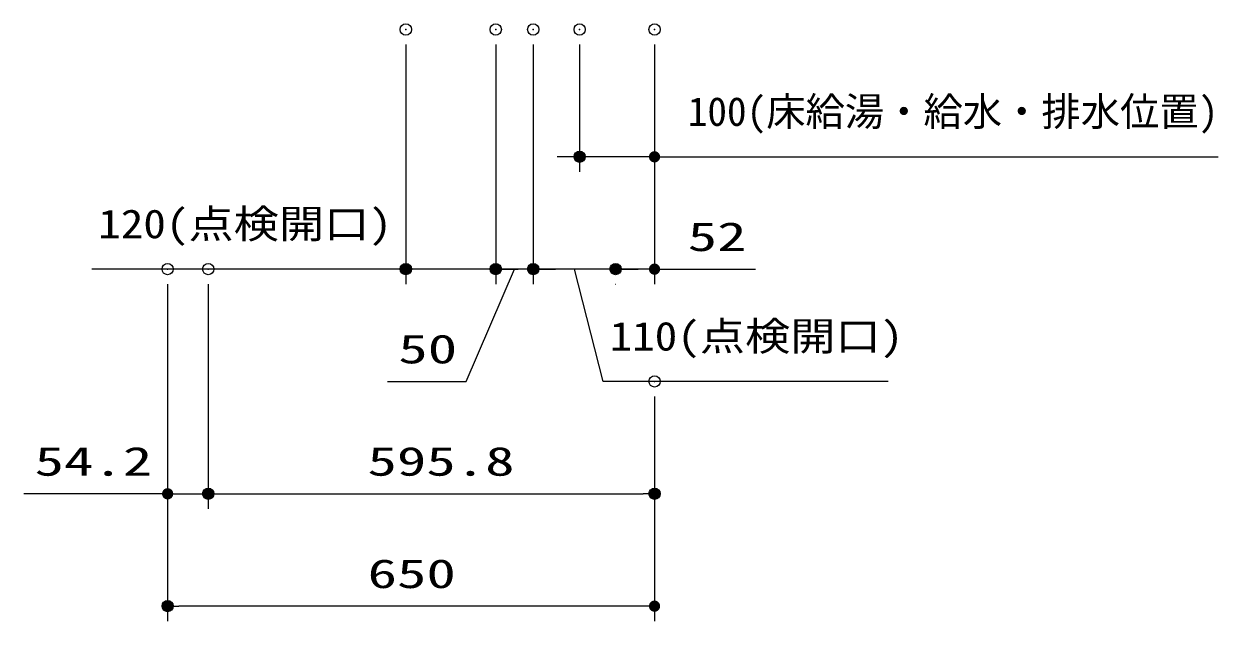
# Model space of a CAD drawing. Units: millimetres, scale not verified. Extents: x -9797 to 9797, y -4555 to 4555.
# Drawn here: x -363 to 1231, y -2706 to -1908 of the extents above; entities that cross this region are included whole.
import ezdxf
from ezdxf.enums import TextEntityAlignment as Align

# ---------------------------------------------------------------- set-up
doc = ezdxf.new("R2010")
doc.units = ezdxf.units.MM
doc.header["$LTSCALE"] = 30
doc.header["$PDMODE"] = 32
doc.header["$PDSIZE"] = 15
for name, color, linetype, lineweight in [('0-1_0', 7, 'Continuous', 25), ('0-3_寸法ﾚｲﾔｰ', 30, 'Continuous', 13), ('0-4_DEFPOINTS', 7, 'Continuous', 25)]:
    doc.layers.add(name, color=color, linetype=linetype, lineweight=lineweight)
doc.styles.add('ＭＳ ゴシック', font='')
doc.styles.get('ＭＳ ゴシック').set_extended_font_data('MS Gothic')

# ---------------------------------------------------------------- blocks, each defined once
blk = doc.blocks.new('_DOT')
at = {"layer": '0-1_0', "color": 30}
blk.add_line((-15, 0), (-30, 0), dxfattribs=at)
for points in [[(0, 0), (-15, 0), (-14.88, 1.88)], [(0, 0), (-14.88, -1.88), (-15, 0)], [(0, 0), (-14.88, 1.88), (-14.53, 3.73)], [(0, 0), (-14.53, -3.73), (-14.88, -1.88)], [(0, 0), (-14.53, 3.73), (-13.95, 5.52)], [(0, 0), (-13.95, -5.52), (-14.53, -3.73)], [(0, 0), (-13.95, 5.52), (-13.14, 7.23)], [(0, 0), (-13.14, -7.23), (-13.95, -5.52)], [(0, 0), (-13.14, 7.23), (-12.14, 8.82)], [(0, 0), (-12.14, -8.82), (-13.14, -7.23)], [(0, 0), (-12.14, 8.82), (-10.93, 10.27)], [(0, 0), (-10.93, -10.27), (-12.14, -8.82)], [(0, 0), (-10.93, 10.27), (-9.56, 11.56)], [(0, 0), (-9.56, -11.56), (-10.93, -10.27)], [(0, 0), (-9.56, 11.56), (-8.04, 12.66)], [(0, 0), (-8.04, -12.66), (-9.56, -11.56)], [(0, 0), (-8.04, 12.66), (-6.39, 13.57)], [(0, 0), (-6.39, -13.57), (-8.04, -12.66)], [(0, 0), (-6.39, 13.57), (-4.64, 14.27)], [(0, 0), (-4.64, -14.27), (-6.39, -13.57)], [(0, 0), (-4.64, 14.27), (-2.81, 14.73)], [(0, 0), (-2.81, -14.73), (-4.64, -14.27)], [(0, 0), (-2.81, 14.73), (-0.94, 14.97)], [(0, 0), (-0.94, -14.97), (-2.81, -14.73)], [(0, 0), (-0.94, 14.97), (0.94, 14.97)], [(0, 0), (0.94, -14.97), (-0.94, -14.97)], [(0, 0), (0.94, 14.97), (2.81, 14.73)], [(0, 0), (2.81, 14.73), (4.64, 14.27)], [(0, 0), (4.64, 14.27), (6.39, 13.57)], [(0, 0), (6.39, 13.57), (8.04, 12.66)], [(0, 0), (8.04, 12.66), (9.56, 11.56)], [(0, 0), (9.56, 11.56), (10.93, 10.27)], [(0, 0), (10.93, 10.27), (12.14, 8.82)], [(0, 0), (12.14, 8.82), (13.14, 7.23)], [(0, 0), (13.14, 7.23), (13.95, 5.52)], [(0, 0), (13.95, 5.52), (14.53, 3.73)], [(0, 0), (14.53, 3.73), (14.88, 1.88)], [(0, 0), (14.88, 1.88), (15, 0)], [(0, 0), (2.81, -14.73), (0.94, -14.97)], [(0, 0), (4.64, -14.27), (2.81, -14.73)], [(0, 0), (6.39, -13.57), (4.64, -14.27)], [(0, 0), (8.04, -12.66), (6.39, -13.57)], [(0, 0), (9.56, -11.56), (8.04, -12.66)], [(0, 0), (10.93, -10.27), (9.56, -11.56)], [(0, 0), (12.14, -8.82), (10.93, -10.27)], [(0, 0), (13.14, -7.23), (12.14, -8.82)], [(0, 0), (13.95, -5.52), (13.14, -7.23)], [(0, 0), (14.53, -3.73), (13.95, -5.52)], [(0, 0), (14.88, -1.88), (14.53, -3.73)], [(0, 0), (15, 0), (14.88, -1.88)]]:
    blk.add_solid(points, dxfattribs=at)

msp = doc.modelspace()

# ---------------------------------------------------------------- linework, layer by layer
at = {"layer": '0-3_寸法ﾚｲﾔｰ'}
for p, q in [((147.07, -1935.93), (147.07, -2255.93)), ((267.07, -1935.93), (267.07, -2255.93)), ((267.07, -1935.93), (267.07, -2255.93)), ((317.07, -1935.93), (317.07, -2255.93)), ((317.07, -1935.93), (317.07, -2255.93)), ((379.07, -1935.93), (379.07, -2105.93)), ((479.07, -1935.93), (479.07, -2105.93)), ((479.07, -1935.93), (479.07, -2255.93)), ((364.07, -2085.93), (349.07, -2085.93)), ((479.07, -2085.93), (379.07, -2085.93)), ((479.07, -2085.93), (1231.45, -2085.93)), ((494.07, -2085.93), (509.07, -2085.93)), ((147.07, -2235.93), (-272.17, -2235.93)), ((132.07, -2235.93), (117.07, -2235.93)), ((267.07, -2235.93), (147.07, -2235.93)), ((252.07, -2235.93), (237.07, -2235.93)), ((317.07, -2235.93), (267.07, -2235.93)), ((282.07, -2235.93), (297.07, -2235.93)), ((302.07, -2235.93), (287.07, -2235.93)), ((427.07, -2235.93), (317.07, -2235.93)), ((332.07, -2235.93), (347.07, -2235.93)), ((412.07, -2235.93), (397.07, -2235.93)), ((479.07, -2235.93), (427.07, -2235.93)), ((442.07, -2235.93), (457.07, -2235.93)), ((479.07, -2235.93), (613.83, -2235.93)), ((494.07, -2235.93), (509.07, -2235.93)), ((-170.93, -2255.93), (-170.93, -2705.93)), ((-170.93, -2255.93), (-170.93, -2555.93)), ((-116.73, -2255.93), (-116.73, -2555.93)), ((-116.73, -2255.93), (-116.73, -2555.93)), ((427.07, -2255.93), (427.07, -2255.93)), ((427.07, -2255.93), (427.37, -2255.93)), ((479.07, -2405.93), (479.07, -2705.93)), ((479.07, -2405.93), (479.07, -2555.93)), ((-170.93, -2535.93), (-362.84, -2535.93)), ((-185.93, -2535.93), (-200.93, -2535.93)), ((-170.93, -2535.93), (-116.73, -2535.93)), ((-101.73, -2535.93), (464.07, -2535.93)), ((-101.73, -2535.93), (-86.73, -2535.93)), ((464.07, -2685.93), (-155.93, -2685.93))]:
    msp.add_line(p, q, dxfattribs=at)
for points in [[(122.75, -2385.93), (227.51, -2385.93), (292.07, -2235.93)], [(791.06, -2385.93), (410.49, -2385.93), (372.07, -2235.93)]]:
    msp.add_lwpolyline(points, dxfattribs=at)
at = {"layer": '0-4_DEFPOINTS'}
for p in [(147.07, -1915.93), (267.07, -1915.93), (317.07, -1915.93), (317.07, -1915.93), (379.07, -1915.93), (479.07, -1915.93), (479.07, -1915.93), (379.07, -2085.93), (-170.93, -2235.93), (-116.73, -2235.93), (147.07, -2235.93), (267.07, -2235.93), (317.07, -2235.93), (427.07, -2235.93), (427.07, -2235.93), (427.07, -2235.93), (479.07, -2385.93), (-116.73, -2535.93), (479.07, -2535.93), (-170.93, -2685.93)]:
    msp.add_point(p, dxfattribs=at)

# ---------------------------------------------------------------- block references
at = {"layer": '0-3_寸法ﾚｲﾔｰ', "xscale": 0.5, "yscale": 0.5}
for p in [(379.07, -2085.93), (147.07, -2235.93), (267.07, -2235.93), (317.07, -2235.93), (427.07, -2235.93), (-170.93, -2535.93), (479.07, -2535.93), (479.07, -2685.93)]:
    msp.add_blockref('_DOT', p, dxfattribs=at)
at = {"layer": '0-3_寸法ﾚｲﾔｰ', "xscale": 0.5, "yscale": 0.5, "rotation": 180}
for p in [(479.07, -2085.93), (267.07, -2235.93), (317.07, -2235.93), (427.07, -2235.93), (479.07, -2235.93), (-116.73, -2535.93), (-116.73, -2535.93), (-170.93, -2685.93)]:
    msp.add_blockref('_DOT', p, dxfattribs=at)

# ---------------------------------------------------------------- texts
at = {"layer": '0-3_寸法ﾚｲﾔｰ', "style": 'ＭＳ ゴシック'}
msp.add_text('100(床給湯・給水・排水位置)', height=38.48, dxfattribs=at).set_placement((523.45, -2056.19), align=Align.BOTTOM_LEFT)
for s, width, p in [('120(点検開口)', 1.15, (-263.6, -2206.19)), ('52', 1.5, (523.35, -2223.33)), ('110(点検開口)', 1.15, (419.06, -2356.19)), ('50', 1.5, (137.03, -2373.33)), ('54.2', 1.5, (-348.55, -2523.33)), ('595.8', 1.5, (95.85, -2523.33)), ('650', 1.5, (95.97, -2673.33))]:
    msp.add_text(s, height=38.49, dxfattribs=dict(at, width=width)).set_placement(p, align=Align.BOTTOM_LEFT)

doc.saveas('drawing.dxf')
